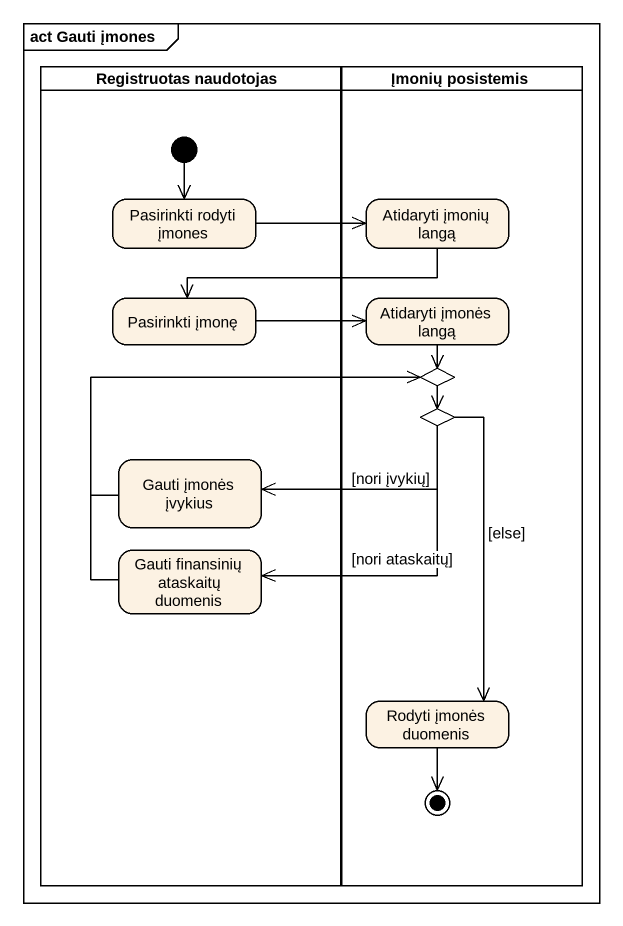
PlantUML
@startuml
mainframe act Gauti įmones
hide empty description
state "Registruotas naudotojas" as Registruotas_naudotojas <<partition>> {
  state "Pasirinkti rodyti įmones" as Pasirinkti_rodyti_įmones
  state "Pasirinkti įmonę" as Pasirinkti_įmonę
  state "Gauti įmonės įvykius" as Gauti_įmonės_įvykius
  state "Gauti finansinių ataskaitų duomenis" as Gauti_finansinių_ataskaitų
  [*] --> Pasirinkti_rodyti_įmones
}
state "Įmonių posistemis" as Įmonių_posistemis <<partition>> {
  state "Atidaryti įmonių langą" as Atidaryti_įmonių_langą
  state "Atidaryti įmonės langą" as Atidaryti_įmonės_langą
  state choice1 <<choice>>
  state choice2 <<choice>>
  state "Rodyti įmonės duomenis" as Rodyti_įmonės_duomenis
  Rodyti_įmonės_duomenis --> [*]
}
Pasirinkti_rodyti_įmones -right-> Atidaryti_įmonių_langą
Atidaryti_įmonių_langą -left-> Pasirinkti_įmonę
Pasirinkti_įmonę -right-> Atidaryti_įmonės_langą
Atidaryti_įmonės_langą --> choice1
choice1 --> choice2
Gauti_įmonės_įvykius -right-> choice1
choice2 -left-> Gauti_įmonės_įvykius : [nori įvykių]
choice2 --> Gauti_finansinių_ataskaitų : [nori ataskaitų]
choice2 --> Rodyti_įmonės_duomenis : [else]
Gauti_finansinių_ataskaitų -up-> choice1
@enduml
